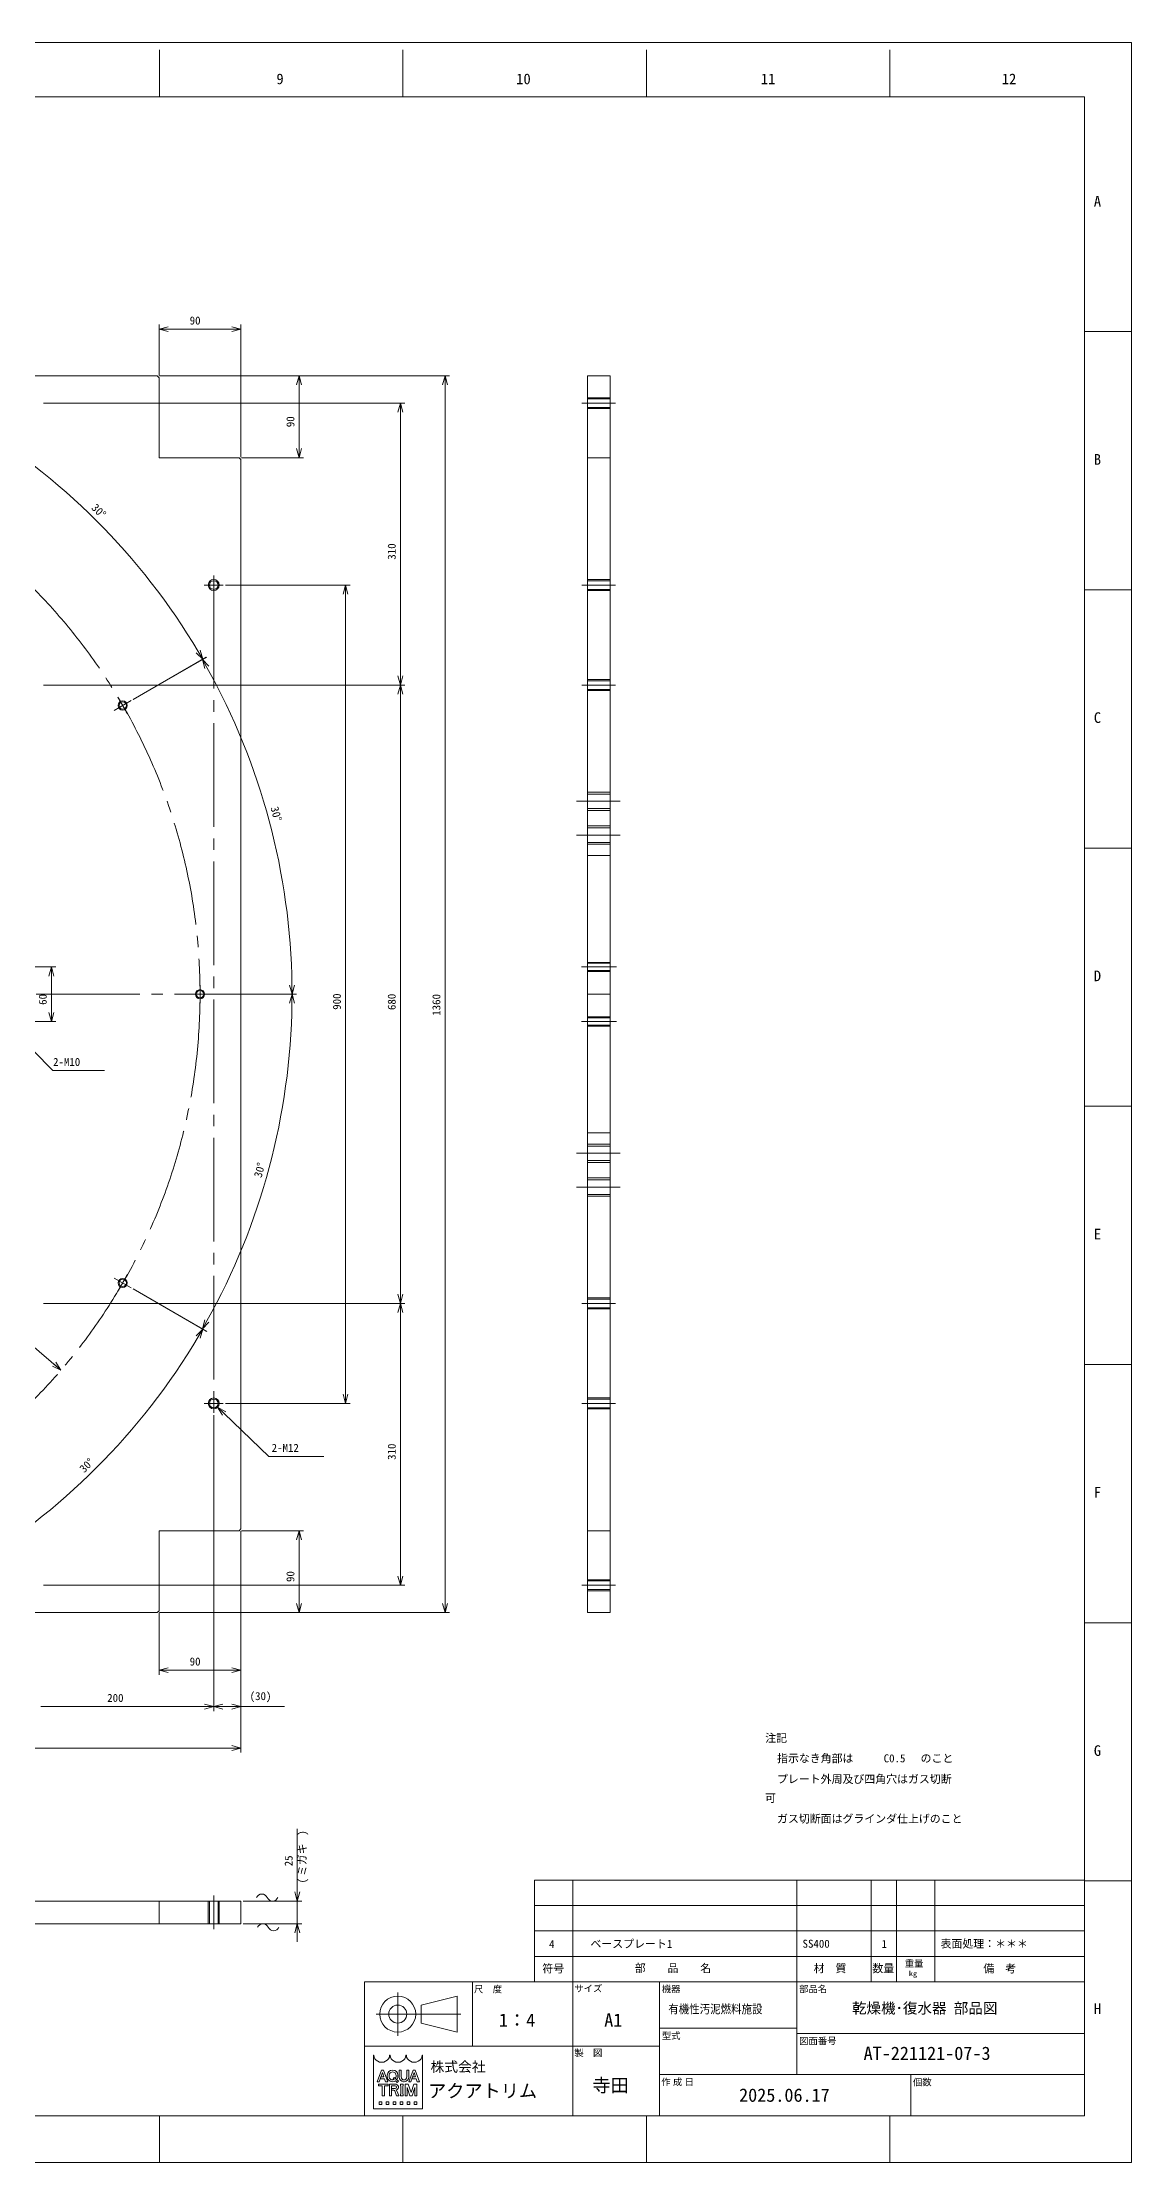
# Model space of a CAD drawing. Units: millimetres at full size. Extents: x -1656 to 1656, y -1604 to 1175.
# Drawn here: x 458 to 1656, y -1156 to 1175 of the extents above; entities that cross this region are included whole.
import ezdxf
from ezdxf.enums import TextEntityAlignment as Align

# ---------------------------------------------------------------- set-up
doc = ezdxf.new("R2010")
doc.units = ezdxf.units.MM
doc.header["$LTSCALE"] = 12.6647
doc.linetypes.add('CHAIN2', pattern=[12, 9, -1, 1, -1])
for name, color, linetype, lineweight in [('0-0_90_FRAME', 2, 'Continuous', 9), ('0-1_91_BLANK', 6, 'Continuous', 9), ('0-2_08_DIM', 3, 'Continuous', 9), ('0-3_10_DRAFT', 1, 'Continuous', 9), ('0-4_05_CENTER', 2, 'CHAIN2', 9), ('0-5_0', 134, 'Continuous', 9), ('0-6_04_HIDDEN', 7, 'Continuous', 9)]:
    doc.layers.add(name, color=color, linetype=linetype, lineweight=lineweight)
doc.layers.add('0-7_07_TEXT', color=3, linetype='Continuous')
doc.styles.add('ＭＳ ゴシック', font='')
doc.styles.add('ＭＳ Ｐゴシック', font='')
doc.styles.get('ＭＳ ゴシック').set_extended_font_data('MS Gothic')
doc.styles.get('ＭＳ Ｐゴシック').set_extended_font_data('MS PGothic')

# ---------------------------------------------------------------- blocks, each defined once
blk = doc.blocks.new('M12Tz_1')
at = {"layer": '0-4_05_CENTER'}
for p, q in [((10.33, 0), (-10.33, 0)), ((0, -10.33), (0, 10.33))]:
    blk.add_line(p, q, dxfattribs=at)
at = {"layer": '0-5_0'}
for radius in [6, 4.75]:
    blk.add_circle((0, 0), radius, dxfattribs=at)
blk = doc.blocks.new('p1ba05')
at = {"layer": '0-2_08_DIM'}
for centre, start, end in [((-2.954, 0.285), 24.22764, 155.57578), ((0, 1.621), 204.22764, 335.57578)]:
    blk.add_arc(centre, 1.621, start, end, dxfattribs=at)
blk = doc.blocks.new('_Open30')
at = {"layer": '0-2_08_DIM'}
blk.add_line((0, 0), (-1, 0), dxfattribs=at)
blk.add_lwpolyline([(-1, 0.268), (0, 0), (-1, -0.268)], dxfattribs=at)

msp = doc.modelspace()

# ---------------------------------------------------------------- linework, layer by layer
at = {"layer": '0-0_90_FRAME'}
for p, q in [((587.24, 1115.59), (587.24, 1167.44)), ((854.97, 1115.59), (854.97, 1167.44)), ((1122.71, 1115.59), (1122.71, 1167.44)), ((1390.44, 1115.59), (1390.44, 1167.44)), ((1656.41, 857.45), (1604.56, 857.45)), ((1656.41, 573.46), (1604.56, 573.46)), ((1656.41, 289.47), (1604.56, 289.47)), ((1656.41, -278.51), (1604.56, -278.51)), ((1656.41, -562.5), (1604.56, -562.5)), ((999.67, -845.54), (999.67, -957.54)), ((999.67, -845.54), (1604.56, -845.54)), ((1041.67, -845.54), (1041.67, -957.54)), ((1288.03, -845.54), (1288.03, -957.54)), ((1369.81, -845.54), (1369.81, -957.54)), ((1397.81, -845.54), (1397.81, -957.54)), ((1439.81, -845.54), (1439.81, -957.54)), ((1656.41, -846.49), (1604.56, -846.49)), ((999.67, -873.54), (1604.56, -873.54)), ((999.67, -901.54), (1604.56, -901.54)), ((999.67, -929.54), (1604.56, -929.54)), ((826.44, -1067.35), (826.44, -1067.29)), ((826.44, -1067.35), (828.74, -1067.35)), ((828.1, -1069.92), (838.6, -1069.92)), ((828.1, -1069.92), (828.1, -1071.71)), ((828.1, -1071.71), (831.94, -1071.71)), ((828.74, -1067.35), (832.33, -1057.27)), ((829.99, -1063.98), (830.68, -1062.03)), ((829.99, -1063.98), (834.72, -1063.98)), ((830.68, -1062.03), (834.02, -1062.03)), ((831.27, -1054.55), (833.39, -1054.55)), ((832.2, -1082.72), (832.2, -1071.96)), ((834.02, -1062.03), (832.33, -1057.27)), ((838.22, -1067.29), (833.39, -1054.55)), ((834.5, -1082.72), (834.5, -1071.96)), ((834.76, -1071.71), (838.6, -1071.71)), ((837.67, -1060.18), (837.67, -1061.72)), ((838.22, -1067.35), (838.22, -1067.29)), ((838.6, -1069.92), (838.6, -1071.71)), ((839.81, -1060.33), (839.81, -1061.56)), ((840.06, -1069.92), (840.06, -1082.72)), ((840.06, -1069.92), (845.95, -1069.92)), ((842.37, -1071.71), (846.26, -1071.71)), ((844.06, -1063.96), (845.2, -1062.75)), ((844.06, -1063.96), (845.11, -1064.98)), ((845.2, -1062.75), (849.94, -1066.66)), ((846.56, -1063.82), (848.21, -1065.18)), ((846.68, -1066.5), (848.46, -1068.24)), ((847.32, -1060.33), (847.32, -1061.56)), ((848.46, -1068.24), (849.94, -1066.66)), ((849.46, -1060.18), (849.46, -1061.72)), ((850.64, -1062.18), (850.64, -1054.55)), ((852.95, -1054.55), (850.64, -1054.55)), ((852.29, -1069.92), (855.1, -1069.92)), ((852.29, -1069.92), (852.29, -1071.71)), ((852.54, -1080.67), (852.54, -1071.96)), ((852.95, -1061.72), (852.95, -1054.55)), ((854.85, -1080.67), (854.85, -1071.96)), ((855.1, -1069.92), (855.1, -1071.71)), ((856.4, -1067.35), (855.64, -1067.35)), ((857.41, -1069.92), (860.76, -1069.92)), ((863.82, -1079.22), (860.76, -1069.92)), ((861.27, -1067.35), (861.27, -1067.29)), ((861.27, -1067.35), (863.57, -1067.35)), ((861.4, -1062.18), (861.4, -1054.55)), ((863.57, -1067.35), (867.16, -1057.27)), ((863.82, -1079.22), (866.87, -1069.92)), ((864.82, -1063.98), (865.52, -1062.03)), ((864.82, -1063.98), (869.55, -1063.98)), ((865.52, -1062.03), (868.86, -1062.03)), ((866.1, -1054.55), (868.22, -1054.55)), ((870.22, -1069.92), (866.87, -1069.92)), ((868.86, -1062.03), (867.16, -1057.27)), ((873.05, -1067.29), (868.22, -1054.55)), ((873.05, -1067.35), (873.05, -1067.29)), ((828.74, -1089.43), (828.74, -1092.5)), ((832.2, -1082.72), (834.5, -1082.72)), ((836.42, -1089.43), (836.42, -1092.5)), ((842.44, -1076.65), (842.44, -1074.86)), ((842.44, -1074.86), (846.26, -1074.86)), ((842.44, -1076.65), (844.96, -1076.65)), ((844.11, -1089.43), (844.11, -1092.5)), ((845.91, -1077.3), (847.86, -1082.72)), ((847.86, -1082.72), (850.34, -1082.72)), ((848.14, -1077.22), (850.34, -1082.62)), ((850.34, -1082.62), (850.34, -1082.72)), ((851.79, -1089.43), (851.79, -1092.5)), ((852.29, -1082.72), (852.29, -1080.93)), ((859.48, -1089.43), (859.48, -1092.5)), ((862.66, -1082.72), (859.71, -1073.76)), ((862.66, -1082.72), (864.97, -1082.72)), ((864.97, -1082.72), (867.92, -1073.76)), ((870.24, -1089.43), (870.24, -1092.5)), ((587.24, -1156.24), (587.24, -1104.63)), ((854.97, -1156.24), (854.97, -1104.63)), ((1122.71, -1156.24), (1122.71, -1104.63)), ((1390.44, -1156.24), (1390.44, -1104.63))]:
    msp.add_line(p, q, dxfattribs=at)
at = {"layer": '0-0_90_FRAME', "color": 6}
msp.add_line((1656.41, 5.48), (1604.56, 5.48), dxfattribs=at)
at = {"layer": '0-0_90_FRAME', "color": 134}
for p, q in [((849.19, -1016.66), (849.19, -969.14)), ((931.36, -1028.26), (931.36, -957.54)), ((999.67, -957.54), (1604.56, -957.54)), ((1041.67, -1104.63), (1041.67, -957.54)), ((1136.99, -1104.63), (1136.99, -957.54)), ((1288.03, -957.54), (1288.03, -1059.37)), ((825.43, -992.9), (918.49, -992.9)), ((1136.99, -1008.46), (1288.03, -1008.46)), ((1288.03, -1014.11), (1604.56, -1014.11)), ((1136.99, -1028.26), (812.56, -1028.26)), ((1136.99, -1059.37), (1604.56, -1059.37)), ((1413.53, -1059.37), (1413.53, -1104.63))]:
    msp.add_line(p, q, dxfattribs=at)
at = {"layer": '0-0_90_FRAME', "color": 6}
msp.add_lwpolyline([(-1501.02, -1104.63), (1604.56, -1104.63), (1604.56, 1115.59), (-1501.02, 1115.59)], close=True, dxfattribs=at)
at = {"layer": '0-0_90_FRAME', "color": 134}
for points in [[(812.56, -1104.63), (1604.56, -1104.63), (1604.56, -957.54), (812.56, -957.54)], [(874.93, -983), (914.53, -973.1), (914.53, -1012.7), (874.93, -1002.8)]]:
    msp.add_lwpolyline(points, close=True, dxfattribs=at)
at = {"layer": '0-0_90_FRAME'}
for points in [[(876.38, -1037.94), (876.38, -1097.12), (822.59, -1097.12), (822.59, -1037.94)], [(826.44, -1067.35), (826.44, -1067.29), (831.27, -1054.55)], [(838.22, -1067.35), (835.92, -1067.35), (834.72, -1063.98)], [(840.06, -1082.72), (842.37, -1082.72), (842.37, -1071.71)], [(857.41, -1069.92), (857.41, -1082.72), (859.72, -1082.72), (859.71, -1073.76)], [(859.09, -1061.72), (859.09, -1054.55), (861.4, -1054.55)], [(861.27, -1067.35), (861.27, -1067.29), (866.1, -1054.55)], [(867.92, -1073.76), (867.92, -1082.72), (870.22, -1082.72), (870.22, -1069.92)], [(873.05, -1067.35), (870.75, -1067.35), (869.55, -1063.98)], [(828.74, -1089.43), (831.81, -1089.43), (831.81, -1092.5), (828.74, -1092.5)], [(836.42, -1089.43), (839.5, -1089.43), (839.5, -1092.5), (836.42, -1092.5)], [(844.11, -1089.43), (847.18, -1089.43), (847.18, -1092.5), (844.11, -1092.5)], [(851.79, -1089.43), (854.87, -1089.43), (854.87, -1092.5), (851.79, -1092.5)], [(852.29, -1082.72), (855.1, -1082.72), (855.1, -1080.93)], [(859.48, -1089.43), (862.55, -1089.43), (862.55, -1092.5), (859.48, -1092.5)], [(870.24, -1089.43), (867.16, -1089.43), (867.16, -1092.5), (870.24, -1092.5)]]:
    msp.add_lwpolyline(points, dxfattribs=at)
at = {"layer": '0-0_90_FRAME', "color": 134}
for radius in [19.8, 9.9]:
    msp.add_circle((849.19, -992.9), radius, dxfattribs=at)
at = {"layer": '0-0_90_FRAME'}
for centre, radius, start, end in [((822.59, -1038.2), 0.256, 0, 90), ((840.52, -1038.2), 0.256, 0, 180), ((840.52, -1038.2), 0.256, 0, 90), ((858.45, -1038.2), 0.256, 0, 180), ((876.38, -1038.2), 0.256, 90, 180), ((831.94, -1071.96), 0.256, 0, 90), ((834.76, -1071.96), 0.256, 90, 180), ((846.2, -1073.28), 1.58, 271.99706, 88.00294), ((856.06, -1061.95), 5.42, 182.45003, 265.55526), ((852.29, -1071.96), 0.256, 0, 90), ((857.52, -1061.78), 4.57, 179.25279, 218.96457), ((856.02, -1060.92), 4.26, 241.15773, 298.84227), ((855.1, -1071.96), 0.256, 90, 180), ((855.98, -1061.95), 5.42, 274.44474, 357.54997), ((854.52, -1061.78), 4.57, 321.03543, 0.74721), ((844.96, -1077.68), 1.02, 21.9283, 90), ((846.59, -1077.85), 1.68, 22.27295, 58.55311), ((852.29, -1080.67), 0.256, 270, 0), ((855.1, -1080.67), 0.256, 180, 270)]:
    msp.add_arc(centre, radius, start, end, dxfattribs=at)
for centre, major_axis, ratio, start_param, end_param in [((831.56, -1038.2), (-8.71, 0), 0.882353, 6.2831853, 9.424778), ((849.49, -1038.2), (-8.71, 0), 0.882353, 6.2831853, 9.424778), ((867.42, -1038.2), (-8.71, 0), 0.882353, 6.2831853, 9.424778), ((843.56, -1060.18), (-5.89, 0), 0.956522, 3.1415927, 6.2831853), ((843.56, -1061.72), (-5.89, 0), 0.956522, 6.2831853, 8.4104559), ((843.56, -1060.33), (3.76, 0), 0.994718, 6.2831853, 9.424778), ((843.56, -1061.57), (3.76, 0), 0.995036, 3.1415927, 5.1354926), ((845.95, -1073.28), (-4.13, 0), 0.81482, 1.9440695, 4.712389), ((843.56, -1061.57), (3.76, 0), 0.995036, 5.6366671, 6.2831853), ((843.56, -1061.72), (-5.89, 0), 0.956522, 2.4802046, 3.1415927)]:
    msp.add_ellipse(centre, major_axis=major_axis, ratio=ratio, start_param=start_param, end_param=end_param, dxfattribs=at)
at = {"layer": '0-1_91_BLANK'}
msp.add_lwpolyline([(-1656.41, -1156.24), (1656.41, -1156.24), (1656.41, 1175.44), (-1656.41, 1175.44)], close=True, dxfattribs=at)
at = {"layer": '0-2_08_DIM'}
for p, q in [((586.78, 809.2), (586.78, 865.05)), ((676.78, 719.2), (676.78, 865.05)), ((596.78, 860.05), (666.78, 860.05)), ((587.28, 808.7), (745.67, 808.7)), ((677.28, 808.7), (906.22, 808.7)), ((740.67, 728.7), (740.67, 798.7)), ((901.22, -541.3), (901.22, 798.7)), ((459.61, 778.7), (857.11, 778.7)), ((852.11, 478.7), (852.11, 768.7)), ((677.28, 718.7), (745.67, 718.7)), ((659.61, 578.7), (796.81, 578.7)), ((791.81, 568.7), (791.81, -311.3)), ((478.81, -284.67), (-477.66, 535.56)), ((558.09, 452.77), (639.05, 499.51)), ((558.09, 452.77), (638.62, 499.27)), ((459.61, 468.7), (857.11, 468.7)), ((459.61, 468.7), (857.11, 468.7)), ((852.11, 458.7), (852.11, -201.3)), ((427.62, 158.7), (473.26, 158.7)), ((468.26, 108.7), (468.26, 148.7)), ((644.93, 128.7), (737.92, 128.7)), ((644.93, 128.7), (737.92, 128.7)), ((427.62, 98.7), (473.26, 98.7)), ((558.09, -195.38), (638.62, -241.87)), ((558.09, -195.38), (639.05, -242.12)), ((459.61, -211.3), (857.11, -211.3)), ((459.61, -211.3), (857.11, -211.3)), ((852.11, -221.3), (852.11, -511.3)), ((659.61, -321.3), (796.81, -321.3)), ((646.78, -334.14), (646.78, -659.75)), ((646.78, -334.14), (646.78, -659.75)), ((676.78, -461.8), (676.78, -619.71)), ((676.78, -461.8), (676.78, -705.3)), ((676.78, -461.8), (676.78, -659.75)), ((677.28, -461.3), (745.67, -461.3)), ((740.67, -471.3), (740.67, -541.3)), ((459.61, -521.3), (857.11, -521.3)), ((586.78, -551.8), (586.78, -619.71)), ((587.28, -551.3), (745.67, -551.3)), ((677.28, -551.3), (906.22, -551.3)), ((596.78, -614.71), (666.78, -614.71)), ((456.78, -654.75), (636.78, -654.75)), ((656.78, -654.75), (666.78, -654.75)), ((676.78, -654.75), (724.78, -654.75)), ((666.78, -700.3), (-583.22, -700.3)), ((738.74, -858.56), (738.74, -789.36)), ((679.28, -868.56), (743.74, -868.56)), ((738.74, -893.56), (738.74, -868.56)), ((679.28, -893.56), (743.74, -893.56)), ((738.74, -903.56), (738.74, -913.56))]:
    msp.add_line(p, q, dxfattribs=at)
for points in [[(526.74, 44.67), (469.74, 44.67), (427.28, 87.99)], [(767.93, -379.73), (707.43, -379.73), (658.3, -332.4)]]:
    msp.add_lwpolyline(points, dxfattribs=at)
for radius, start, end in [(736.63, 30.77782, 59.22218), (736.14, 0.77833, 29.22167), (736.14, 330.77833, 359.22167), (736.63, 300.77782, 329.22218)]:
    msp.add_arc((-3.22, 128.7), radius, start, end, dxfattribs=at)
at = {"layer": '0-3_10_DRAFT'}
msp.add_line((1057.77, 128.7), (1082.77, 128.7), dxfattribs=at)
at = {"layer": '0-4_05_CENTER'}
for p, q in [((1088.85, 778.7), (1051.63, 778.7)), ((646.78, 578.7), (646.78, -321.3)), ((1088.85, 578.7), (1051.63, 578.7)), ((1088.85, 468.7), (1051.63, 468.7)), ((537.48, 440.87), (555.93, 451.52)), ((1045.97, 340.83), (1093.87, 340.83)), ((1045.97, 303.7), (1093.87, 303.7)), ((717.55, 128.7), (-624.19, 128.7)), ((621.13, 128.7), (642.43, 128.7)), ((1045.97, -46.3), (1093.87, -46.3)), ((1045.97, -83.43), (1093.87, -83.43)), ((537.48, -183.48), (555.93, -194.13)), ((1088.85, -211.3), (1051.63, -211.3)), ((1088.85, -321.3), (1051.63, -321.3)), ((1088.85, -521.3), (1051.63, -521.3)), ((646.78, -899.65), (646.78, -862.42))]:
    msp.add_line(p, q, dxfattribs=at)
at = {"layer": '0-4_05_CENTER', "color": 8, "lineweight": 18}
for p, q in [((1051.37, 158.7), (1090, 158.7)), ((1051.37, 98.7), (1090, 98.7))]:
    msp.add_line(p, q, dxfattribs=at)
at = {"layer": '0-4_05_CENTER'}
msp.add_circle((-3.22, 128.7), 635, dxfattribs=at)
for start, end in [(29.03906, 30.96094), (359.03906, 0.96094), (329.03906, 330.96094)]:
    msp.add_arc((-3.22, 128.7), 635, start, end, dxfattribs=at)
at = {"layer": '0-5_0'}
for p, q in [((1057.77, 718.7), (1082.77, 718.7)), ((1057.77, -461.3), (1082.77, -461.3)), ((586.78, -893.56), (586.78, -868.56))]:
    msp.add_line(p, q, dxfattribs=at)
for points in [[(586.78, 718.7), (674.78, 718.7), (676.78, 716.7), (676.78, -459.3), (674.78, -461.3), (586.78, -461.3), (586.78, -549.3), (584.78, -551.3), (-591.22, -551.3), (-593.22, -549.3), (-593.22, -178.1), (-593.22, 435.5), (-593.22, 806.7), (-591.22, 808.7), (584.78, 808.7), (586.78, 806.7)], [(1082.77, -551.3), (1082.77, 808.7), (1057.77, 808.7), (1057.77, -551.3)], [(-593.22, -893.56), (676.78, -893.56), (676.78, -868.56), (-593.22, -868.56)]]:
    msp.add_lwpolyline(points, close=True, dxfattribs=at)
for centre, radius in [((546.7, 446.2), 5), ((546.7, 446.2), 4), ((631.78, 128.7), 5), ((631.78, 128.7), 4), ((546.7, -188.8), 5), ((546.7, -188.8), 4)]:
    msp.add_circle(centre, radius, dxfattribs=at)
at = {"layer": '0-6_04_HIDDEN'}
for p, q in [((1082.77, 784.7), (1057.77, 784.7)), ((1082.77, 783.45), (1057.77, 783.45)), ((1082.77, 773.95), (1057.77, 773.95)), ((1082.77, 772.7), (1057.77, 772.7)), ((1082.77, 584.7), (1057.77, 584.7)), ((1082.77, 583.45), (1057.77, 583.45)), ((1082.77, 573.95), (1057.77, 573.95)), ((1082.77, 572.7), (1057.77, 572.7)), ((1082.77, 474.7), (1057.77, 474.7)), ((1082.77, 473.45), (1057.77, 473.45)), ((1082.77, 463.95), (1057.77, 463.95)), ((1082.77, 462.7), (1057.77, 462.7)), ((1057.77, 350.83), (1082.77, 350.83)), ((1057.77, 348.83), (1082.77, 348.83)), ((1082.77, 332.83), (1057.77, 332.83)), ((1082.77, 330.83), (1057.77, 330.83)), ((1082.77, 313.7), (1057.77, 313.7)), ((1082.77, 311.7), (1057.77, 311.7)), ((1057.77, 295.7), (1082.77, 295.7)), ((1057.77, 293.7), (1082.77, 293.7)), ((1057.77, 281.2), (1082.77, 281.2)), ((1057.77, -23.8), (1082.77, -23.8)), ((1057.77, -36.3), (1082.77, -36.3)), ((1057.77, -38.3), (1082.77, -38.3)), ((1082.77, -54.3), (1057.77, -54.3)), ((1082.77, -56.3), (1057.77, -56.3)), ((1057.77, -73.43), (1082.77, -73.43)), ((1057.77, -75.43), (1082.77, -75.43)), ((1082.77, -91.43), (1057.77, -91.43)), ((1082.77, -93.43), (1057.77, -93.43)), ((1082.77, -205.3), (1057.77, -205.3)), ((1082.77, -206.55), (1057.77, -206.55)), ((1082.77, -216.05), (1057.77, -216.05)), ((1082.77, -217.3), (1057.77, -217.3)), ((1082.77, -315.3), (1057.77, -315.3)), ((1082.77, -316.55), (1057.77, -316.55)), ((1082.77, -326.05), (1057.77, -326.05)), ((1082.77, -327.3), (1057.77, -327.3)), ((1082.77, -515.3), (1057.77, -515.3)), ((1082.77, -516.55), (1057.77, -516.55)), ((1082.77, -526.05), (1057.77, -526.05)), ((1082.77, -527.3), (1057.77, -527.3)), ((640.78, -893.56), (640.78, -868.56)), ((642.03, -893.56), (642.03, -868.56)), ((651.53, -893.56), (651.53, -868.56)), ((652.78, -893.56), (652.78, -868.56))]:
    msp.add_line(p, q, dxfattribs=at)
at = {"layer": '0-6_04_HIDDEN', "color": 8, "lineweight": 18}
for p, q in [((1057.77, 163.7), (1082.77, 163.7)), ((1057.77, 162.7), (1082.77, 162.7)), ((1057.77, 154.7), (1082.77, 154.7)), ((1057.77, 153.7), (1082.77, 153.7)), ((1057.77, 103.7), (1082.77, 103.7)), ((1057.77, 102.7), (1082.77, 102.7)), ((1057.77, 94.7), (1082.77, 94.7)), ((1057.77, 93.7), (1082.77, 93.7))]:
    msp.add_line(p, q, dxfattribs=at)

# ---------------------------------------------------------------- block references
at = {"layer": '0-2_08_DIM'}
for name, p, xscale, yscale, rotation in [('_Open30', (586.78, 860.05), 10, 10, 180), ('_Open30', (740.67, 808.7), 10, 10, 90), ('_Open30', (901.22, 808.7), 10, 10, 90), ('_Open30', (852.11, 778.7), 10, 10, 90), ('_Open30', (740.67, 718.7), 10, 10, 270), ('_Open30', (791.81, 578.7), 10, 10, 90), ('_Open30', (634.72, 497.01), 10, 10, 300.38891), ('_Open30', (634.29, 496.77), 10, 10, 119.61083), ('_Open30', (852.11, 468.7), 10, 10, 270), ('_Open30', (852.11, 468.7), 10, 10, 90), ('_Open30', (468.26, 158.7), 10, 10, 90), ('_Open30', (732.92, 128.7), 10, 10, 270.38917), ('_Open30', (732.92, 128.7), 10, 10, 89.61083), ('_Open30', (468.26, 98.7), 10, 10, 270), ('_Open30', (852.11, -211.3), 10, 10, 270), ('_Open30', (634.29, -239.37), 10, 10, 240.38917), ('_Open30', (852.11, -211.3), 10, 10, 90), ('_Open30', (634.72, -239.62), 10, 10, 59.61109), ('_Open30', (478.81, -284.67), 10, 10, 319.38506), ('_Open30', (651.1, -325.47), 10, 10, 136.07234), ('_Open30', (791.81, -321.3), 10, 10, 270), ('_Open30', (740.67, -461.3), 10, 10, 90), ('_Open30', (852.11, -521.3), 10, 10, 270), ('_Open30', (740.67, -551.3), 10, 10, 270), ('_Open30', (901.22, -551.3), 10, 10, 270), ('_Open30', (586.78, -614.71), 10, 10, 180), ('_Open30', (646.78, -654.75), 10, 10, 180), ('_Open30', (738.74, -868.56), 10, 10, 270), ('p1ba05', (700.86, -893.56), 4, 4, 180), ('_Open30', (738.74, -893.56), 10, 10, 90)]:
    msp.add_blockref(name, p, dxfattribs=dict(at, xscale=xscale, yscale=yscale, rotation=rotation))
for name, p, xscale, yscale in [('_Open30', (676.78, 860.05), 10, 10), ('_Open30', (676.78, -614.71), 10, 10), ('_Open30', (646.78, -654.75), 10, 10), ('_Open30', (676.78, -654.75), 10, 10), ('_Open30', (676.78, -700.3), 10, 10), ('p1ba05', (711.51, -868.56), 4, 4)]:
    msp.add_blockref(name, p, dxfattribs=dict(at, xscale=xscale, yscale=yscale))
at = {"layer": '0-5_0', "xscale": -1, "rotation": 180}
msp.add_blockref('M12Tz_1', (646.78, 578.7), dxfattribs=at)
at = {"layer": '0-5_0'}
msp.add_blockref('M12Tz_1', (646.78, -321.3), dxfattribs=at)

# ---------------------------------------------------------------- texts
at = {"layer": '0-0_90_FRAME', "color": 134}
for s, height, style, p in [('9', 11.73, 'ＭＳ ゴシック', (715.77, 1125.92)), ('10', 11.73, 'ＭＳ ゴシック', (979.51, 1125.92)), ('11', 11.73, 'ＭＳ ゴシック', (1248.57, 1125.92)), ('12', 11.73, 'ＭＳ ゴシック', (1513.64, 1125.92)), ('A', 11.73, 'ＭＳ ゴシック', (1614.87, 991.45)), ('B', 11.73, 'ＭＳ ゴシック', (1614.87, 707.46)), ('C', 11.73, 'ＭＳ ゴシック', (1614.87, 423.47)), ('D', 11.73, 'ＭＳ ゴシック', (1614.87, 139.48)), ('E', 11.73, 'ＭＳ ゴシック', (1614.87, -144.51)), ('F', 11.73, 'ＭＳ ゴシック', (1614.87, -428.5)), ('G', 11.73, 'ＭＳ ゴシック', (1614.87, -712.49)), ('尺\u3000度', 7.331, 'ＭＳ Ｐゴシック', (933.15, -971.4)), ('サイズ', 7.331, 'ＭＳ Ｐゴシック', (1043.47, -970.65)), ('機器', 7.331, 'ＭＳ Ｐゴシック', (1139.7, -971.23)), ('部品名', 7.331, 'ＭＳ Ｐゴシック', (1290.75, -971.23)), ('乾燥機･復水器 部品図', 11.73, 'ＭＳ ゴシック', (1348.87, -995.8)), ('1：4', 14.66, 'ＭＳ ゴシック', (960.52, -1011.28)), ('A1', 14.66, 'ＭＳ ゴシック', (1076.33, -1011.28)), ('H', 11.73, 'ＭＳ ゴシック', (1614.87, -996.48)), ('型式', 7.331, 'ＭＳ Ｐゴシック', (1139.7, -1022.65)), ('図面番号', 7.331, 'ＭＳ Ｐゴシック', (1290.75, -1028.3)), ('製\u3000図', 7.331, 'ＭＳ Ｐゴシック', (1043.47, -1041.37)), ('AT-221121-07-3', 14.66, 'ＭＳ ゴシック', (1361.61, -1047.73)), ('寺田', 14.66, 'ＭＳ ゴシック', (1063.34, -1083.01)), ('作 成 日', 7.331, 'ＭＳ Ｐゴシック', (1139.01, -1073.44)), ('個数', 7.331, 'ＭＳ Ｐゴシック', (1415.9, -1073.72)), ('2025.06.17', 14.66, 'ＭＳ ゴシック', (1224.66, -1093.76))]:
    msp.add_text(s, height=height, dxfattribs=dict(at, style=style)).set_placement(p, align=Align.BOTTOM_LEFT)
at = {"layer": '0-0_90_FRAME', "color": 3, "style": 'ＭＳ ゴシック'}
for s, height, p in [('4', 8.8, (1015.64, -923.05)), ('ベースプレート1', 8.798, (1061.18, -922.74)), ('SS400', 8.798, (1294.48, -922.58)), ('1', 8.8, (1381.27, -922.85)), ('重量', 7.331, (1406.96, -943.17)), ('表面処理：＊＊＊', 8.798, (1446.26, -922.58)), ('符号', 8.798, (1008.22, -949.92)), ('部\u3000\u3000品\u3000\u3000名', 8.798, (1109.95, -949.48)), ('材\u3000質', 8.798, (1306.71, -949.62)), ('数量', 8.798, (1371.28, -949.71)), ('kg', 5.865, (1411.38, -952.95)), ('備  考', 8.798, (1493.33, -949.92))]:
    msp.add_text(s, height=height, dxfattribs=at).set_placement(p, align=Align.BOTTOM_LEFT)
at = {"layer": '0-0_90_FRAME', "color": 134, "style": 'ＭＳ ゴシック', "width": 0.9}
msp.add_text('有機性汚泥燃料施設', height=9.384, dxfattribs=at).set_placement((1146.75, -994.96), align=Align.BOTTOM_LEFT)
at = {"layer": '0-0_90_FRAME', "style": 'ＭＳ ゴシック'}
for s, height, p in [('株式会社', 11.09, (885.32, -1059.69)), ('アクアトリム', 14.66, (882.54, -1089.06))]:
    msp.add_text(s, height=height, dxfattribs=at).set_placement(p, align=Align.BOTTOM_LEFT)
at = {"layer": '0-2_08_DIM', "style": 'ＭＳ ゴシック'}
for s, p in [('90', (620.35, 862.55)), ('2-M10', (470.06, 47.17)), ('2-M12', (710.5, -377.23)), ('90', (620.35, -612.21)), ('200', (529.64, -652.25)), ('(30)', (686.35, -650.25))]:
    msp.add_text(s, height=8.798, dxfattribs=at).set_placement(p, align=Align.BOTTOM_LEFT)
at = {"layer": '0-2_08_DIM'}
for s, height, rotation, style, p in [('90', 8.798, 90, 'ＭＳ ゴシック', (738.17, 752.27)), ('30°', 8.798, 315, 'ＭＳ ゴシック', (509.72, 661.04)), ('310', 8.798, 90, 'ＭＳ ゴシック', (849.61, 606.56)), ('30°', 8.798, 285, 'ＭＳ ゴシック', (706.7, 333.12)), ('60', 8.798, 90, 'ＭＳ ゴシック', (465.76, 116.98)), ('900', 8.798, 90, 'ＭＳ ゴシック', (789.31, 111.56)), ('680', 8.798, 90, 'ＭＳ ゴシック', (849.61, 111.27)), ('1360', 8.798, 90, 'ＭＳ ゴシック', (898.72, 104.98)), ('30°', 8.798, 75, 'ＭＳ ゴシック', (701.87, -74.43)), ('310', 8.798, 90, 'ＭＳ ゴシック', (849.61, -383.45)), ('30°', 8.798, 45, 'ＭＳ ゴシック', (506.19, -400.11)), ('90', 8.798, 90, 'ＭＳ ゴシック', (738.17, -517.73)), (')', 8.8, 90, 'ＭＳ ゴシック', (751.24, -796.71)), ('ミガキ', 8.798, 90, 'ＭＳ Ｐゴシック', (751.24, -841.21)), ('25', 8.798, 90, 'ＭＳ ゴシック', (736.23, -830.39)), ('(', 8.8, 90, 'ＭＳ ゴシック', (751.24, -849.21))]:
    msp.add_text(s, height=height, rotation=rotation, dxfattribs=dict(at, style=style)).set_placement(p, align=Align.BOTTOM_LEFT)
at = {"layer": '0-7_07_TEXT'}
for s, height, style, p in [('注記', 8.798, 'ＭＳ Ｐゴシック', (1253.45, -696.37)), ('\u3000指示なき角部は', 8.798, 'ＭＳ Ｐゴシック', (1254.41, -718.69)), ('C0.5', 8.798, 'ＭＳ ゴシック', (1383.71, -718.69)), ('のこと', 8.798, 'ＭＳ Ｐゴシック', (1424.28, -718.69)), ('\u3000プレート外周及び四角穴はガス切断', 8.798, 'ＭＳ Ｐゴシック', (1254.41, -741.54)), ('可', 8.8, 'ＭＳ Ｐゴシック', (1253.24, -762.36)), ('\u3000ガス切断面はグラインダ仕上げのこと', 8.798, 'ＭＳ Ｐゴシック', (1254.41, -785.16))]:
    msp.add_text(s, height=height, dxfattribs=dict(at, style=style)).set_placement(p, align=Align.BOTTOM_LEFT)

doc.saveas('drawing.dxf')
